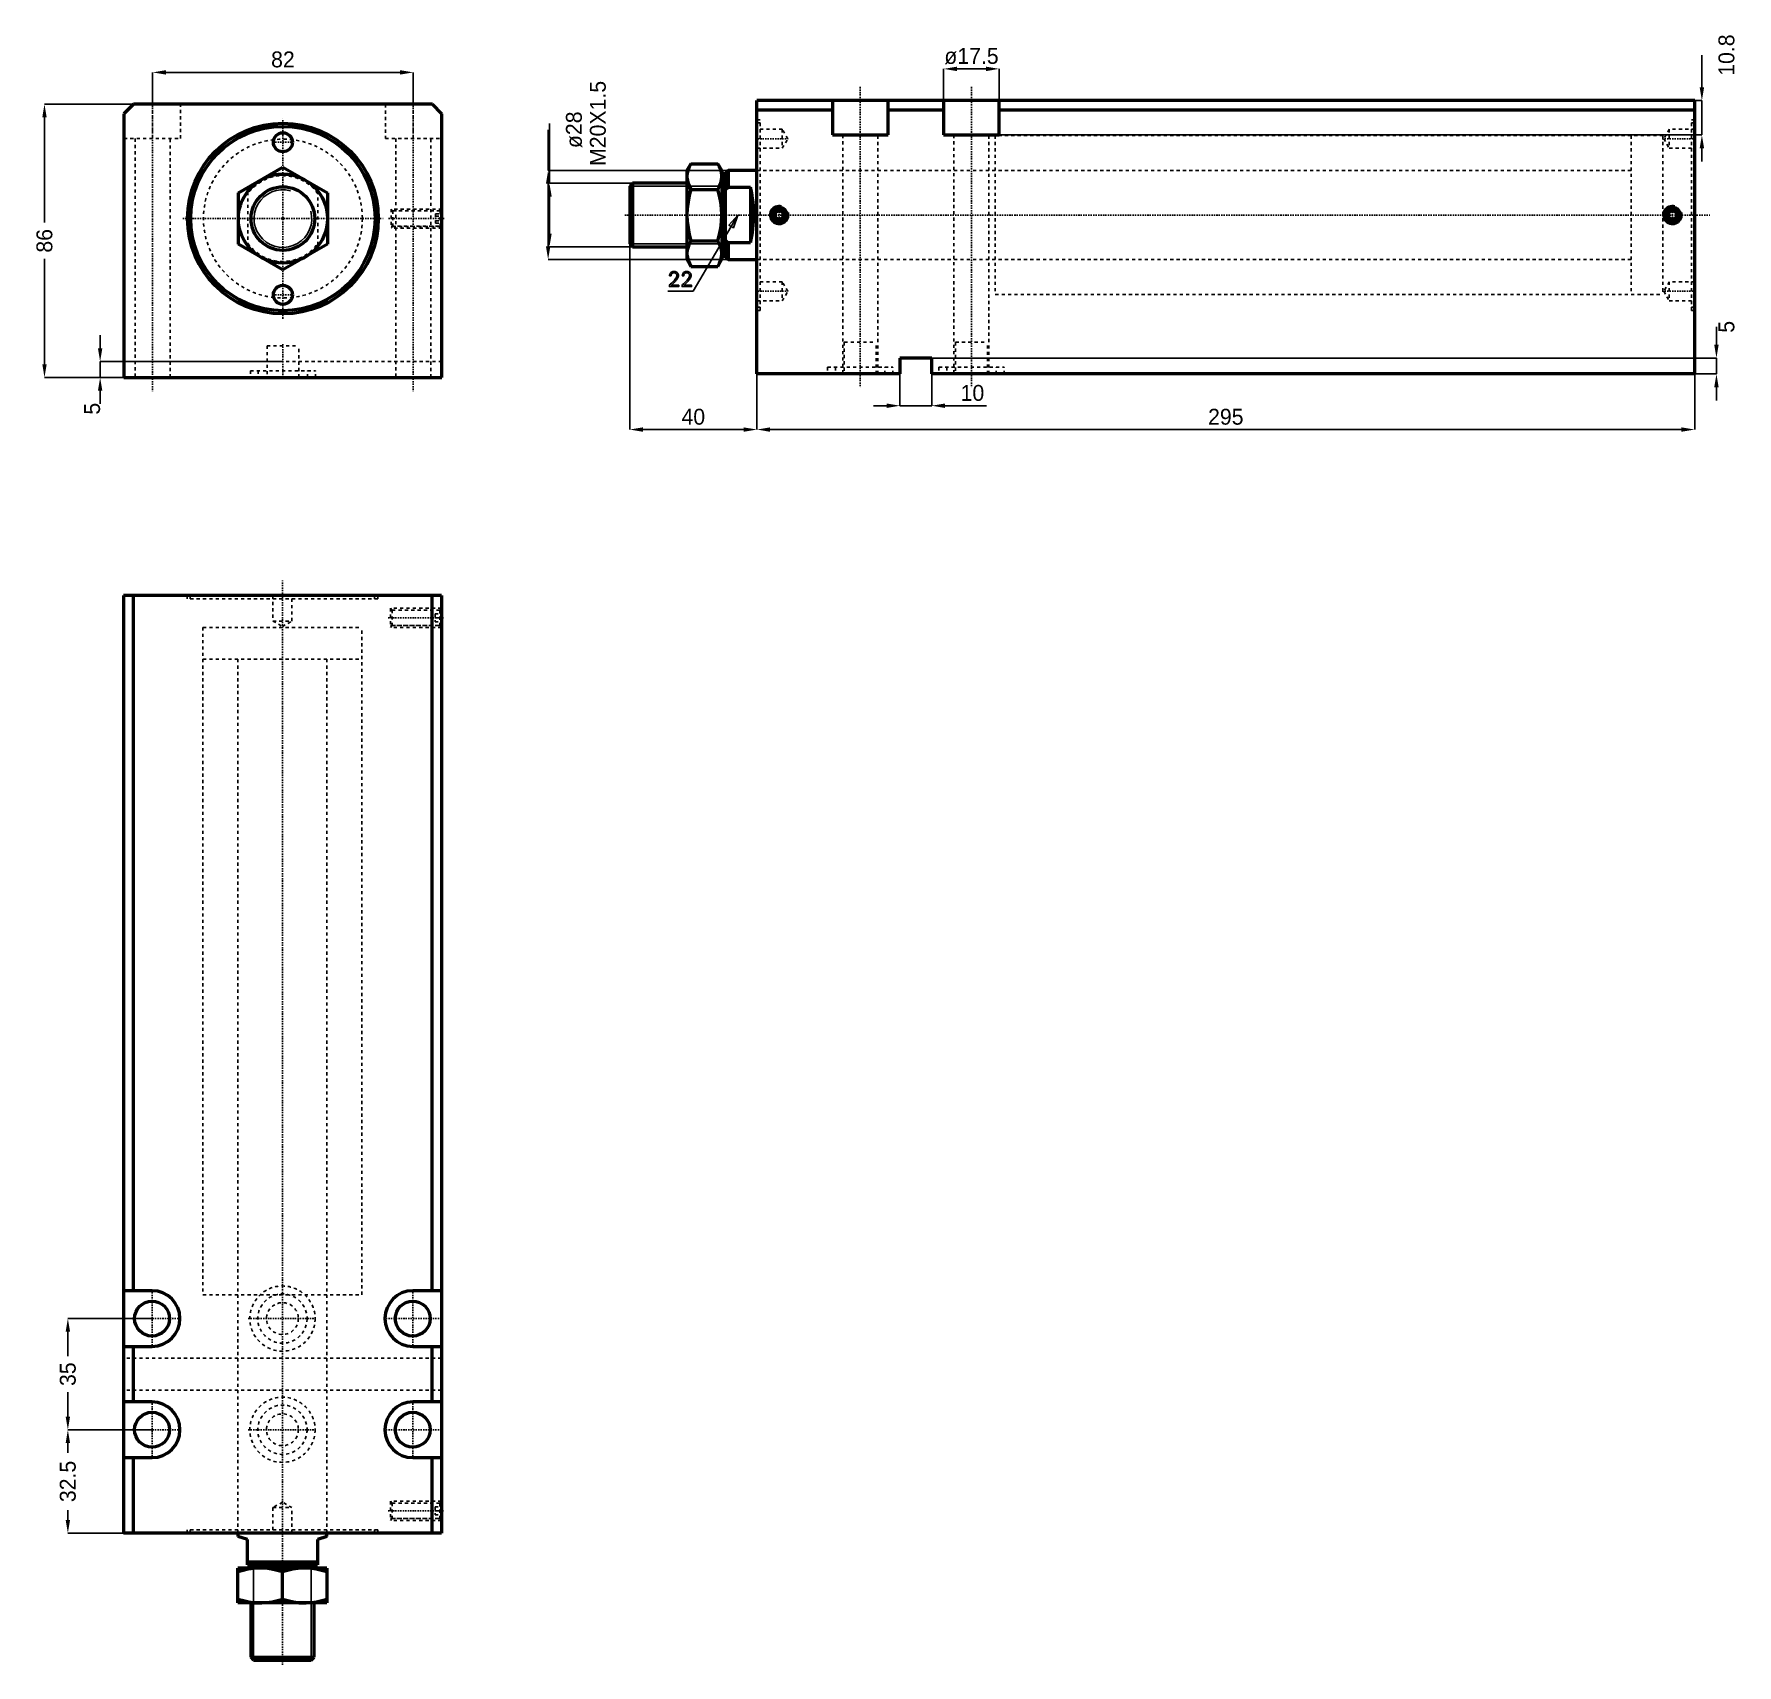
# Model space of a CAD drawing. Header units: millimetres. Extents: x -78 to 457, y -455 to 58.
import ezdxf

# ---------------------------------------------------------------- set-up
doc = ezdxf.new("R2010")
doc.units = ezdxf.units.MM
doc.linetypes.add('Center', pattern=[1.5, 0.45, -0.5, 0.05, -0.5])
doc.linetypes.add('Dashed', pattern=[2, 1, -1])
for name, color, linetype, lineweight in [('2d ConnectionPoints', 7, 'Continuous', 50), ('AM_0', 7, 'Continuous', 50), ('AM_5', 3, 'Continuous', 25), ('AM_7', 7, 'Center', 25), ('AM_9', 6, 'Dashed', 25)]:
    doc.layers.add(name, color=color, linetype=linetype, lineweight=lineweight)
doc.dimstyles.new('ISO-25', dxfattribs={"dimtxt": 2.5, "dimasz": 2.5, "dimexe": 1.25, "dimexo": 0.625, "dimtad": 1, "dimtxsty": 'Standard', "dimcen": 2.5, "dimadec": 0, "dimazin": 0, "dimtfac": 1, "dimtmove": 0, "dimatfit": 3, "dimfxl": 0, "dimarcsym": 0})

# ---------------------------------------------------------------- blocks, each defined once
blk = doc.blocks.new('1_JECX_MF_EXLA_50_200_0_rod__0_in_JECX_MF_160_EXLA_50_200_0__0')
at = {"layer": 'AM_0'}
for p, q in [((-14, 8.08), (0, 16.17)), ((0, 16.17), (14, 8.08)), ((-14, -8.08), (-14, 8.08)), ((14, 8.08), (14, -8.08)), ((0, -16.17), (-14, -8.08)), ((14, -8.08), (0, -16.17))]:
    blk.add_line(p, q, dxfattribs=at)
for radius in [14, 10]:
    blk.add_circle((0, 0), radius, dxfattribs=at)
at = {"layer": 'AM_5'}
blk.add_arc((0, 0), 9.08, 75, 15, dxfattribs=at)
at = {"layer": 'AM_9'}
for p, q in [((-11, -8.66), (-11, 8.66)), ((11, 8.66), (11, -8.66))]:
    blk.add_line(p, q, dxfattribs=at)
for start, end in [(35.4309, 144.5691), (215.4309, 324.5691)]:
    blk.add_arc((0, 0), 13.5, start, end, dxfattribs=at)
blk = doc.blocks.new('2_JECX_MF_EXLA_50_200_0_body__0_in_JECX_MF_160_EXLA_50_200_0__0')
at = {"layer": 'AM_0'}
for p, q in [((-47, 36), (-50, 33)), ((-50, 33), (-50, -50)), ((47, 36), (-47, 36)), ((50, 33), (47, 36)), ((50, -50), (50, 33)), ((-50, -50), (50, -50))]:
    blk.add_line(p, q, dxfattribs=at)
for centre, radius in [((0, 0), 30), ((0, 0), 29), ((0, 24), 3), ((0, -24), 3)]:
    blk.add_circle(centre, radius, dxfattribs=at)
at = {"layer": 'AM_5', "linetype": 'Dashed'}
for p, q in [((50, 3), (34, 3)), ((50, -3), (34, -3))]:
    blk.add_line(p, q, dxfattribs=at)
at = {"layer": 'AM_7'}
for p, q in [((-41, 40.3), (-41, -54.3)), ((41, 40.3), (41, -54.3)), ((0, -31.5), (0, 31.5)), ((-3.15, 24), (3.15, 24)), ((-31.5, 0), (31.5, 0)), ((33.2, 0), (50.8, 0)), ((-3.15, -24), (3.15, -24)), ((0, -39.5), (0, -50.5))]:
    blk.add_line(p, q, dxfattribs=at)
at = {"layer": 'AM_9'}
for p, q in [((-41, 25.2), (-41, 36)), ((-32.25, 25.2), (-32.25, 36)), ((32.25, 36), (32.25, 25.2)), ((41, 25.2), (41, 36)), ((-50, 25.2), (-32.25, 25.2)), ((-46.5, 25.2), (-46.5, -50)), ((-35.5, -50), (-35.5, 25.2)), ((32.25, 25.2), (50, 25.2)), ((35.5, 25.2), (35.5, -50)), ((46.5, -50), (46.5, 25.2)), ((34.54, 2.46), (34, 3)), ((34, 3), (34, -3)), ((49.5, 2.4), (34, 2.4)), ((49.46, 2.46), (34.54, 2.46)), ((34.54, 2.46), (34.54, -2.46)), ((48, 1.44), (50, 1.44)), ((48, 1.44), (48, -1.44)), ((48, 0.72), (50, 0.72)), ((50, 3), (49.46, 2.46)), ((49.46, 2.46), (49.46, -2.46)), ((50, 1.9), (49.5, 2.4)), ((49.5, 2.4), (49.5, -2.4)), ((34, -2.4), (49.5, -2.4)), ((34, -3), (34.54, -2.46)), ((34.54, -2.46), (49.46, -2.46)), ((48, -0.72), (50, -0.72)), ((48, -1.44), (50, -1.44)), ((49.46, -2.46), (50, -3)), ((49.5, -2.4), (50, -1.9)), ((-5, -40), (5, -40)), ((-5, -40), (-5, -50)), ((5, -50), (5, -40)), ((50, -45), (-50, -45)), ((-10.25, -47.9), (10.25, -47.9)), ((-10.25, -47.9), (-10.25, -50)), ((-7.75, -47.9), (-7.75, -50)), ((7.75, -50), (7.75, -47.9)), ((10.25, -50), (10.25, -47.9))]:
    blk.add_line(p, q, dxfattribs=at)
blk.add_circle((0, 0), 25, dxfattribs=at)
blk = doc.blocks.new('*D3')
at = {"layer": 'AM_5', "color": 0, "lineweight": -2}
for p, q in [((-41, 36), (-41, 46)), ((-36.83, 46), (36.83, 46)), ((41, 36), (41, 46))]:
    blk.add_line(p, q, dxfattribs=at)
at = {"layer": 'AM_5', "color": 0}
for points in [[(-36.83, 46.69), (-36.83, 45.31), (-41, 46)], [(36.83, 45.31), (36.83, 46.69), (41, 46)]]:
    blk.add_solid(points, dxfattribs=at)
at = {"layer": 'Defpoints', "color": 0}
for p in [(41, 46), (-41, 36), (41, 36)]:
    blk.add_point(p, dxfattribs=at)
at = {"layer": 'AM_5', "color": 0, "insert": (0, 50.05), "char_height": 5, "attachment_point": 5}
blk.add_mtext('82', dxfattribs=at)
blk = doc.blocks.new('*D4')
at = {"layer": 'AM_5', "color": 0, "lineweight": -2}
for p, q in [((-47, 36), (-75, 36)), ((-75, 31.83), (-75, -1.28)), ((-75, -45.83), (-75, -12.72)), ((-50, -50), (-75, -50))]:
    blk.add_line(p, q, dxfattribs=at)
at = {"layer": 'AM_5', "color": 0}
for points in [[(-74.31, 31.83), (-75.69, 31.83), (-75, 36)], [(-75.69, -45.83), (-74.31, -45.83), (-75, -50)]]:
    blk.add_solid(points, dxfattribs=at)
at = {"layer": 'Defpoints', "color": 0}
for p in [(-47, 36), (-75, -50), (-50, -50)]:
    blk.add_point(p, dxfattribs=at)
at = {"layer": 'AM_5', "color": 0, "insert": (-75, -7), "char_height": 5, "attachment_point": 5, "rotation": 90}
blk.add_mtext('86', dxfattribs=at)
blk = doc.blocks.new('*D5')
at = {"layer": 'AM_5', "color": 0, "lineweight": -2}
for p, q in [((-57.5, -40.83), (-57.5, -36.67)), ((0, -45), (-57.5, -45)), ((-57.5, -45), (-57.5, -50)), ((-50, -50), (-57.5, -50)), ((-57.5, -54.17), (-57.5, -58.33))]:
    blk.add_line(p, q, dxfattribs=at)
at = {"layer": 'AM_5', "color": 0}
for points in [[(-58.19, -40.83), (-56.81, -40.83), (-57.5, -45)], [(-56.81, -54.17), (-58.19, -54.17), (-57.5, -50)]]:
    blk.add_solid(points, dxfattribs=at)
at = {"layer": 'Defpoints', "color": 0}
for p in [(0, -45), (-57.5, -50), (-50, -50)]:
    blk.add_point(p, dxfattribs=at)
at = {"layer": 'AM_5', "color": 0, "insert": (-60, -59.83), "char_height": 5, "attachment_point": 5, "rotation": 90}
blk.add_mtext('5', dxfattribs=at)
blk = doc.blocks.new('1_JECX_MF_EXLA_50_200_0_rod__0_in_JECX_MF_160_EXLA_50_200_0__4')
at = {"layer": 'AM_0'}
for p, q in [((-14, 0), (-14, -1.03)), ((14, -1.03), (14, 0)), ((-11, -2), (-14, -1.03)), ((-11, -10), (-11, -2)), ((14, -1.03), (11, -2)), ((11, -2), (11, -10)), ((-11, -9), (11, -9)), ((-11, -10), (11, -10)), ((-9.08, -10), (-10, -10.92)), ((10, -10.92), (9.08, -10)), ((14, -11), (-14, -11)), ((-14, -22), (-14, -11)), ((-10, -10.92), (10, -10.92)), ((-10, -10.92), (-10, -11)), ((0, -20.75), (0, -12.25)), ((10, -11), (10, -10.92)), ((14, -11), (14, -22)), ((14, -22), (-14, -22)), ((-10, -22), (-10, -39.08)), ((10, -39.08), (10, -22)), ((-10, -39.08), (-9.08, -40)), ((-10, -39.08), (10, -39.08)), ((-9.08, -40), (9.08, -40)), ((9.08, -40), (10, -39.08))]:
    blk.add_line(p, q, dxfattribs=at)
for points in [[(-7, -11), (-7.5, -11.01), (-9.13, -11.12), (-10.75, -11.38), (-12.39, -11.76), (-14, -12.25)], [(0, -12.25), (-1.7, -11.74), (-3.43, -11.34), (-5.21, -11.09), (-7, -11)], [(7, -11), (6.5, -11.01), (4.87, -11.12), (3.25, -11.38), (1.61, -11.76), (0, -12.25)], [(14, -12.25), (12.3, -11.74), (10.57, -11.34), (8.79, -11.09), (7, -11)], [(-14, -20.75), (-12.3, -21.26), (-10.57, -21.66), (-8.79, -21.91), (-7, -22)], [(-7, -22), (-6.5, -21.99), (-4.87, -21.88), (-3.25, -21.62), (-1.61, -21.24), (0, -20.75)], [(0, -20.75), (1.7, -21.26), (3.43, -21.66), (5.21, -21.91), (7, -22)], [(7, -22), (7.5, -21.99), (9.13, -21.88), (10.75, -21.62), (12.39, -21.24), (14, -20.75)]]:
    blk.add_lwpolyline(points, dxfattribs=at)
at = {"layer": 'AM_5'}
for p, q in [((-9.08, -40), (-9.08, -10)), ((9.08, -40), (9.08, -10))]:
    blk.add_line(p, q, dxfattribs=at)
at = {"layer": 'AM_7'}
blk.add_line((0, -41.5), (0, 299.75), dxfattribs=at)
at = {"layer": 'AM_9'}
for p, q in [((-25, 285), (25, 285)), ((-25, 285), (-25, 275)), ((25, 275), (25, 285)), ((-25, 275), (25, 275)), ((-14, 275), (-14, 0)), ((14, 0), (14, 275))]:
    blk.add_line(p, q, dxfattribs=at)
blk = doc.blocks.new('2_JECX_MF_EXLA_50_200_0_body__0_in_JECX_MF_160_EXLA_50_200_0__4')
at = {"layer": 'AM_0'}
for p, q in [((50, 295), (-50, 295)), ((-50, 295), (-50, 0)), ((-47, 295), (-47, 76.25)), ((47, 295), (47, 76.25)), ((50, 295), (50, 0)), ((-41, 76.25), (-50, 76.25)), ((50, 76.25), (41, 76.25)), ((-50, 58.75), (-41, 58.75)), ((-47, 58.75), (-47, 41.25)), ((41, 58.75), (50, 58.75)), ((47, 58.75), (47, 41.25)), ((-41, 41.25), (-50, 41.25)), ((50, 41.25), (41, 41.25)), ((-50, 23.75), (-41, 23.75)), ((-47, 23.75), (-47, 0)), ((41, 23.75), (50, 23.75)), ((47, 23.75), (47, 0)), ((50, 0), (-50, 0))]:
    blk.add_line(p, q, dxfattribs=at)
for centre in [(-41, 67.5), (41, 67.5), (-41, 32.5), (41, 32.5)]:
    blk.add_circle(centre, 5.5, dxfattribs=at)
for centre, start, end in [((-41, 67.5), 270, 90), ((41, 67.5), 90, 270), ((-41, 32.5), 270, 90), ((41, 32.5), 90, 270)]:
    blk.add_arc(centre, 8.75, start, end, dxfattribs=at)
at = {"layer": 'AM_5', "linetype": 'Dashed'}
for p, q in [((50, 291), (34, 291)), ((50, 285), (34, 285)), ((50, 10), (34, 10)), ((50, 4), (34, 4))]:
    blk.add_line(p, q, dxfattribs=at)
at = {"layer": 'AM_7'}
for p, q in [((33.2, 288), (50.8, 288)), ((-41, 58.3125), (-41, 76.6875)), ((41, 58.3125), (41, 76.6875)), ((-50.1875, 67.5), (-31.8125, 67.5)), ((-10.7625, 67.5), (10.7625, 67.5)), ((31.8125, 67.5), (50.1875, 67.5)), ((-41, 23.3125), (-41, 41.6875)), ((41, 23.3125), (41, 41.6875)), ((-50.1875, 32.5), (-31.8125, 32.5)), ((-10.7625, 32.5), (10.7625, 32.5)), ((31.8125, 32.5), (50.1875, 32.5)), ((33.2, 7), (50.8, 7))]:
    blk.add_line(p, q, dxfattribs=at)
at = {"layer": 'AM_9'}
for p, q in [((-30, 295), (-30, 294)), ((-29, 295), (-29, 294)), ((-3, 295), (-3, 287)), ((3, 287), (3, 295)), ((29, 294), (29, 295)), ((30, 294), (30, 295)), ((30, 294), (-30, 294)), ((34, 291), (34, 285)), ((34.5415, 290.4585), (34, 291)), ((49.5, 290.4), (34, 290.4)), ((49.4585, 290.4585), (34.5415, 290.4585)), ((34.5415, 290.4585), (34.5415, 285.5415)), ((50, 291), (49.4585, 290.4585)), ((49.4585, 290.4585), (49.4585, 285.5415)), ((49.5, 290.4), (49.5, 285.6)), ((50, 289.9), (49.5, 290.4)), ((-25, 285), (25, 285)), ((-25, 285), (-25, 75)), ((-3, 287), (3, 287)), ((-3, 287), (0, 285.2679)), ((0, 285.2679), (3, 287)), ((25, 75), (25, 285)), ((34, 285.6), (49.5, 285.6)), ((34, 285), (34.5415, 285.5415)), ((34.5415, 285.5415), (49.4585, 285.5415)), ((48, 289.25), (50, 289.25)), ((48, 289.25), (48, 286.75)), ((48, 288), (50, 288)), ((48, 286.75), (50, 286.75)), ((49.4585, 285.5415), (50, 285)), ((49.5, 285.6), (50, 286.1)), ((-25, 75), (25, 75)), ((-14, 75), (-14, 0)), ((14, 0), (14, 75)), ((50, 55), (-50, 55)), ((50, 45), (-50, 45)), ((0, 9.7321), (-3, 8)), ((-3, 8), (-3, 0)), ((-3, 8), (3, 8)), ((3, 8), (0, 9.7321)), ((3, 0), (3, 8)), ((34, 10), (34, 4)), ((34.5415, 9.4585), (34, 10)), ((49.5, 9.4), (34, 9.4)), ((49.4585, 9.4585), (34.5415, 9.4585)), ((34.5415, 9.4585), (34.5415, 4.5415)), ((48, 8.25), (50, 8.25)), ((48, 8.25), (48, 5.75)), ((48, 7), (50, 7)), ((48, 5.75), (50, 5.75)), ((50, 10), (49.4585, 9.4585)), ((49.4585, 9.4585), (49.4585, 4.5415)), ((50, 8.9), (49.5, 9.4)), ((49.5, 9.4), (49.5, 4.6)), ((30, 1), (-30, 1)), ((-30, 1), (-30, 0)), ((-29, 1), (-29, 0)), ((29, 0), (29, 1)), ((30, 0), (30, 1)), ((34, 4.6), (49.5, 4.6)), ((34, 4), (34.5415, 4.5415)), ((34.5415, 4.5415), (49.4585, 4.5415)), ((49.4585, 4.5415), (50, 4)), ((49.5, 4.6), (50, 5.1))]:
    blk.add_line(p, q, dxfattribs=at)
for centre, radius in [((0, 67.5), 10.25), ((0, 67.5), 7.75), ((0, 67.5), 5), ((0, 32.5), 10.25), ((0, 32.5), 7.75), ((0, 32.5), 5)]:
    blk.add_circle(centre, radius, dxfattribs=at)
blk = doc.blocks.new('*D11')
at = {"layer": 'AM_5', "color": 0, "lineweight": -2}
for p, q in [((-41.15, -346.14), (-67.65, -346.14)), ((-67.65, -350.3), (-67.65, -357.97)), ((-67.65, -376.97), (-67.65, -369.3)), ((-41.15, -381.14), (-67.65, -381.14))]:
    blk.add_line(p, q, dxfattribs=at)
at = {"layer": 'AM_5', "color": 0}
for points in [[(-68.34, -350.3), (-66.95, -350.3), (-67.65, -346.14)], [(-68.34, -376.97), (-66.95, -376.97), (-67.65, -381.14)]]:
    blk.add_solid(points, dxfattribs=at)
at = {"layer": 'Defpoints', "color": 0}
for p in [(-67.65, -346.14), (-41.15, -346.14), (-41.15, -381.14)]:
    blk.add_point(p, dxfattribs=at)
at = {"layer": 'AM_5', "color": 0, "insert": (-67.65, -363.64), "char_height": 5, "attachment_point": 5, "rotation": 90}
blk.add_mtext('35', dxfattribs=at)
blk = doc.blocks.new('*D12')
at = {"layer": 'AM_5', "color": 0, "lineweight": -2}
for p, q in [((-41.15, -381.14), (-67.65, -381.14)), ((-67.65, -385.3), (-67.65, -388.39)), ((-67.65, -409.47), (-67.65, -406.39)), ((-50.15, -413.64), (-67.65, -413.64))]:
    blk.add_line(p, q, dxfattribs=at)
at = {"layer": 'AM_5', "color": 0}
for points in [[(-68.34, -385.3), (-66.95, -385.3), (-67.65, -381.14)], [(-68.34, -409.47), (-66.95, -409.47), (-67.65, -413.64)]]:
    blk.add_solid(points, dxfattribs=at)
at = {"layer": 'Defpoints', "color": 0}
for p in [(-41.15, -381.14), (-67.65, -413.64), (-50.15, -413.64)]:
    blk.add_point(p, dxfattribs=at)
at = {"layer": 'AM_5', "color": 0, "insert": (-67.65, -397.39), "char_height": 5, "attachment_point": 5, "rotation": 90}
blk.add_mtext('32.5', dxfattribs=at)
blk = doc.blocks.new('1_JECX_MF_EXLA_50_200_0_rod__0_in_JECX_MF_160_EXLA_50_200_0__2')
at = {"layer": 'AM_0'}
for p, q in [((-20.75, 16.17), (-22, 14)), ((-20.75, 16.17), (-12.25, 16.17)), ((-11, 14), (-12.25, 16.17)), ((-22, 14), (-22, -14)), ((-11, 14), (-11, -14)), ((-9, 14), (-10, 13.5)), ((-10, 13.5), (-10, -13.5)), ((0, 14), (-9, 14)), ((-9, 14), (-9, 8.66)), ((-39.08, 10), (-40, 9.08)), ((-40, 9.08), (-40, -9.08)), ((-22, 10), (-39.08, 10)), ((-39.08, 10), (-39.08, -10)), ((-20.75, 8.08), (-12.25, 8.08)), ((-10.92, 10), (-11, 10)), ((-10, 9.08), (-10.92, 10)), ((-10.92, 10), (-10.92, -10)), ((-9, 8.66), (-10, 7.83)), ((-2, 8.66), (-9, 8.66)), ((-2, 8.66), (-2, -8.66)), ((-40, -9.08), (-39.08, -10)), ((-39.08, -10), (-22, -10)), ((-20.75, -8.08), (-12.25, -8.08)), ((-11, -10), (-10.92, -10)), ((-10.92, -10), (-10, -9.08)), ((-9, -8.66), (-2, -8.66)), ((-9, -8.66), (-9, -14)), ((-22, -14), (-20.75, -16.17)), ((-12.25, -16.17), (-11, -14)), ((-10, -13.5), (-9, -14)), ((-9, -14), (0, -14)), ((-20.75, -16.17), (-12.25, -16.17))]:
    blk.add_line(p, q, dxfattribs=at)
for points in [[(-20.75, 16.17), (-21.26, 15.18), (-21.66, 14.19), (-21.91, 13.16), (-22, 12.12)], [(-11, 12.12), (-11.01, 12.41), (-11.12, 13.36), (-11.38, 14.29), (-11.76, 15.23), (-12.25, 16.17)], [(-22, 12.12), (-21.99, 11.84), (-21.88, 10.89), (-21.62, 9.96), (-21.24, 9.01), (-20.75, 8.08)], [(-12.25, 8.08), (-11.74, 9.07), (-11.34, 10.06), (-11.09, 11.09), (-11, 12.12)], [(-20.75, 8.08), (-21.26, 6.12), (-21.66, 4.12), (-21.91, 2.07), (-22, 0)], [(-11, 0), (-11, 0.03), (-11.09, 2.05), (-11.33, 4.06), (-11.73, 6.08), (-12.25, 8.08)], [(-2, -8.66), (-1.77, -7.67), (-1.57, -6.62), (-1.39, -5.52), (-1.25, -4.38), (-1.15, -3.2), (-1.07, -2), (-1.03, -0.78), (-1.03, 0.44), (-1.06, 1.65), (-1.12, 2.86), (-1.22, 4.04), (-1.35, 5.2), (-1.51, 6.31), (-1.71, 7.37), (-1.93, 8.38), (-2, 8.66)], [(-22, 0), (-22, -0.03), (-21.91, -2.05), (-21.67, -4.06), (-21.27, -6.08), (-20.75, -8.08)], [(-12.25, -8.08), (-11.74, -6.12), (-11.34, -4.12), (-11.09, -2.07), (-11, 0)], [(-20.75, -8.08), (-21.26, -9.07), (-21.66, -10.06), (-21.91, -11.09), (-22, -12.12)], [(-11, -12.12), (-11.01, -11.84), (-11.12, -10.89), (-11.38, -9.96), (-11.76, -9.01), (-12.25, -8.08)], [(-10, -7.83), (-9.96, -7.86), (-9, -8.66)], [(-22, -12.12), (-21.99, -12.41), (-21.88, -13.36), (-21.62, -14.29), (-21.24, -15.23), (-20.75, -16.17)], [(-12.25, -16.17), (-11.74, -15.18), (-11.34, -14.19), (-11.09, -13.16), (-11, -12.12)]]:
    blk.add_lwpolyline(points, dxfattribs=at)
at = {"layer": 'AM_5'}
for p, q in [((-40, 9.08), (-10, 9.08)), ((-40, -9.08), (-10, -9.08))]:
    blk.add_line(p, q, dxfattribs=at)
at = {"layer": 'AM_7'}
blk.add_line((-41.5, 0), (299.75, 0), dxfattribs=at)
at = {"layer": 'AM_9'}
for p, q in [((285, 25), (275, 25)), ((275, 25), (275, -25)), ((285, 25), (285, -25)), ((275, 14), (0, 14)), ((0, -14), (275, -14)), ((275, -25), (285, -25))]:
    blk.add_line(p, q, dxfattribs=at)
blk = doc.blocks.new('2_JECX_MF_EXLA_50_200_0_body__0_in_JECX_MF_160_EXLA_50_200_0__2')
at = {"layer": 'AM_0'}
for p, q in [((295, 36), (0, 36)), ((0, -50), (0, 36)), ((23.75, 33), (0, 33)), ((23.75, 36), (23.75, 25.2)), ((41.25, 25.2), (41.25, 36)), ((58.75, 33), (41.25, 33)), ((58.75, 36), (58.75, 25.2)), ((76.25, 25.2), (76.25, 36)), ((295, 33), (76.25, 33)), ((295, -50), (295, 36)), ((23.75, 25.2), (41.25, 25.2)), ((58.75, 25.2), (76.25, 25.2)), ((7, 1.44), (5.75, 0.72)), ((5.75, 0.72), (5.75, -0.72)), ((8.25, 0.72), (7, 1.44)), ((8.25, -0.72), (8.25, 0.72)), ((288, 1.44), (286.75, 0.72)), ((286.75, 0.72), (286.75, -0.72)), ((289.25, 0.72), (288, 1.44)), ((289.25, -0.72), (289.25, 0.72)), ((5.75, -0.72), (7, -1.44)), ((7, -1.44), (8.25, -0.72)), ((286.75, -0.72), (288, -1.44)), ((288, -1.44), (289.25, -0.72)), ((45, -45), (45, -50)), ((55, -45), (45, -45)), ((55, -50), (55, -45)), ((45, -50), (0, -50)), ((295, -50), (55, -50))]:
    blk.add_line(p, q, dxfattribs=at)
for centre, radius in [((7, 0), 2.46), ((7, 0), 2.4), ((7, 0), 1.9), ((288, 0), 2.46), ((288, 0), 2.4), ((288, 0), 1.9)]:
    blk.add_circle(centre, radius, dxfattribs=at)
at = {"layer": 'AM_5'}
for centre in [(7, 0), (288, 0)]:
    blk.add_arc(centre, 3, 75, 15, dxfattribs=at)
at = {"layer": 'AM_7'}
for p, q in [((32.5, 40.3), (32.5, -54.3)), ((67.5, 40.3), (67.5, -54.3)), ((-0.49, 24), (10.22, 24)), ((284.78, 24), (295.49, 24)), ((7, -3.15), (7, 3.15)), ((288, -3.15), (288, 3.15)), ((-0.49, -24), (10.22, -24)), ((284.78, -24), (295.49, -24))]:
    blk.add_line(p, q, dxfattribs=at)
at = {"layer": 'AM_9'}
for p, q in [((1, 30), (0, 30)), ((1, 29), (0, 29)), ((8, 27), (0, 27)), ((1, -30), (1, 30)), ((9.73, 24), (8, 27)), ((8, 27), (8, 21)), ((287, 27), (285.27, 24)), ((295, 27), (287, 27)), ((287, 27), (287, 21)), ((294, -30), (294, 30)), ((295, 30), (294, 30)), ((295, 29), (294, 29)), ((8, 21), (9.73, 24)), ((27, 25.2), (27, -50)), ((38, -50), (38, 25.2)), ((62, 25.2), (62, -50)), ((73, -50), (73, 25.2)), ((285, 25), (75, 25)), ((75, 25), (75, -25)), ((285, 25), (285, -25)), ((285.27, 24), (287, 21)), ((0, 21), (8, 21)), ((287, 21), (295, 21)), ((75, 14), (0, 14)), ((0, -14), (75, -14)), ((8, -21), (0, -21)), ((9.73, -24), (8, -21)), ((8, -21), (8, -27)), ((287, -21), (285.27, -24)), ((295, -21), (287, -21)), ((287, -21), (287, -27)), ((8, -27), (9.73, -24)), ((75, -25), (285, -25)), ((285.27, -24), (287, -27)), ((0, -27), (8, -27)), ((0, -29), (1, -29)), ((0, -30), (1, -30)), ((287, -27), (295, -27)), ((294, -29), (295, -29)), ((294, -30), (295, -30)), ((27.5, -40), (37.5, -40)), ((27.5, -40), (27.5, -50)), ((37.5, -50), (37.5, -40)), ((62.5, -40), (72.5, -40)), ((62.5, -40), (62.5, -50)), ((72.5, -50), (72.5, -40)), ((22.25, -47.9), (42.75, -47.9)), ((22.25, -47.9), (22.25, -50)), ((24.75, -47.9), (24.75, -50)), ((40.25, -50), (40.25, -47.9)), ((42.75, -50), (42.75, -47.9)), ((57.25, -47.9), (77.75, -47.9)), ((57.25, -47.9), (57.25, -50)), ((59.75, -47.9), (59.75, -50)), ((75.25, -50), (75.25, -47.9)), ((77.75, -50), (77.75, -47.9))]:
    blk.add_line(p, q, dxfattribs=at)
blk = doc.blocks.new('*D24')
at = {"layer": 'AM_5', "color": 0, "lineweight": -2}
for p, q in [((207.84, 37.11), (207.84, 47.11)), ((212.01, 47.11), (221.17, 47.11)), ((225.34, 37.11), (225.34, 47.11))]:
    blk.add_line(p, q, dxfattribs=at)
at = {"layer": 'AM_5', "color": 0}
for points in [[(212.01, 47.8), (212.01, 46.41), (207.84, 47.11)], [(221.17, 47.8), (221.17, 46.41), (225.34, 47.11)]]:
    blk.add_solid(points, dxfattribs=at)
at = {"layer": 'Defpoints', "color": 0}
for p in [(225.34, 47.11), (207.84, 37.11), (225.34, 37.11)]:
    blk.add_point(p, dxfattribs=at)
at = {"layer": 'AM_5', "color": 0, "insert": (216.59, 51.11), "char_height": 5, "attachment_point": 5}
blk.add_mtext('ø17.5', dxfattribs=at)
blk = doc.blocks.new('*D25')
at = {"layer": 'AM_5', "color": 0, "lineweight": -2}
for p, q in [((446.34, 41.27), (446.34, 51.44)), ((225.34, 37.11), (446.34, 37.11)), ((446.34, 26.31), (446.34, 37.11)), ((225.34, 26.31), (446.34, 26.31)), ((446.34, 22.14), (446.34, 17.97))]:
    blk.add_line(p, q, dxfattribs=at)
at = {"layer": 'AM_5', "color": 0}
for points in [[(445.65, 41.27), (447.04, 41.27), (446.34, 37.11)], [(445.65, 22.14), (447.04, 22.14), (446.34, 26.31)]]:
    blk.add_solid(points, dxfattribs=at)
at = {"layer": 'Defpoints', "color": 0}
for p in [(225.34, 37.11), (446.34, 37.11), (225.34, 26.31)]:
    blk.add_point(p, dxfattribs=at)
at = {"layer": 'AM_5', "color": 0, "insert": (454.09, 51.44), "char_height": 5, "attachment_point": 5, "rotation": 90}
blk.add_mtext('10.8', dxfattribs=at)
blk = doc.blocks.new('*D26')
at = {"layer": 'AM_5', "color": 0, "lineweight": -2}
for p, q in [((149.09, -48.89), (149.09, -66.39)), ((444.09, -48.89), (444.09, -66.39)), ((153.26, -66.39), (439.92, -66.39))]:
    blk.add_line(p, q, dxfattribs=at)
at = {"layer": 'AM_5', "color": 0}
for points in [[(153.26, -65.7), (153.26, -67.09), (149.09, -66.39)], [(439.92, -65.7), (439.92, -67.09), (444.09, -66.39)]]:
    blk.add_solid(points, dxfattribs=at)
at = {"layer": 'Defpoints', "color": 0}
for p in [(149.09, -48.89), (444.09, -48.89), (444.09, -66.39)]:
    blk.add_point(p, dxfattribs=at)
at = {"layer": 'AM_5', "color": 0, "insert": (296.59, -62.39), "char_height": 5, "attachment_point": 5}
blk.add_mtext('295', dxfattribs=at)
blk = doc.blocks.new('*D27')
at = {"layer": 'AM_5', "color": 0, "lineweight": -2}
for p, q in [((109.09, 1.11), (109.09, -66.39)), ((149.09, -48.89), (149.09, -66.39)), ((113.26, -66.39), (144.92, -66.39))]:
    blk.add_line(p, q, dxfattribs=at)
at = {"layer": 'AM_5', "color": 0}
for points in [[(113.26, -65.7), (113.26, -67.09), (109.09, -66.39)], [(144.92, -65.7), (144.92, -67.09), (149.09, -66.39)]]:
    blk.add_solid(points, dxfattribs=at)
at = {"layer": 'Defpoints', "color": 0}
for p in [(109.09, 1.11), (149.09, -48.89), (149.09, -66.39)]:
    blk.add_point(p, dxfattribs=at)
at = {"layer": 'AM_5', "color": 0, "insert": (129.09, -62.39), "char_height": 5, "attachment_point": 5}
blk.add_mtext('40', dxfattribs=at)
blk = doc.blocks.new('*D28')
at = {"layer": 'AM_5', "color": 0, "lineweight": -2}
for p, q in [((83.42, 15.11), (83.42, 27.94)), ((140.09, 15.11), (83.42, 15.11)), ((83.42, -8.73), (83.42, 10.94)), ((140.09, -12.89), (83.42, -12.89))]:
    blk.add_line(p, q, dxfattribs=at)
at = {"layer": 'AM_5', "color": 0}
for points in [[(82.73, 10.94), (84.12, 10.94), (83.42, 15.11)], [(82.73, -8.73), (84.12, -8.73), (83.42, -12.89)]]:
    blk.add_solid(points, dxfattribs=at)
at = {"layer": 'Defpoints', "color": 0}
for p in [(83.42, 15.11), (140.09, 15.11), (140.09, -12.89)]:
    blk.add_point(p, dxfattribs=at)
at = {"layer": 'AM_5', "color": 0, "insert": (91.59, 27.94), "char_height": 5, "attachment_point": 5, "rotation": 90}
blk.add_mtext('ø28', dxfattribs=at)
blk = doc.blocks.new('*D29')
at = {"layer": 'AM_5', "color": 0, "lineweight": -2}
for p, q in [((83.84, 11.11), (83.84, 29.94)), ((110.01, 11.11), (83.84, 11.11)), ((83.84, -4.73), (83.84, 6.94)), ((110.09, -8.89), (83.84, -8.89))]:
    blk.add_line(p, q, dxfattribs=at)
at = {"layer": 'AM_5', "color": 0}
for points in [[(83.15, 6.94), (84.54, 6.94), (83.84, 11.11)], [(83.15, -4.73), (84.54, -4.73), (83.84, -8.89)]]:
    blk.add_solid(points, dxfattribs=at)
at = {"layer": 'Defpoints', "color": 0}
for p in [(83.84, 11.11), (110.01, 11.11), (110.09, -8.89)]:
    blk.add_point(p, dxfattribs=at)
at = {"layer": 'AM_5', "color": 0, "insert": (99.09, 29.94), "char_height": 5, "attachment_point": 5, "rotation": 90}
blk.add_mtext('M20X1.5', dxfattribs=at)
blk = doc.blocks.new('*D30')
at = {"layer": 'AM_5', "color": 0, "lineweight": -2}
for p, q in [((194.09, -43.89), (194.09, -58.89)), ((204.09, -48.89), (204.09, -58.89)), ((189.92, -58.89), (185.76, -58.89)), ((194.09, -58.89), (204.09, -58.89)), ((208.26, -58.89), (221.31, -58.89))]:
    blk.add_line(p, q, dxfattribs=at)
at = {"layer": 'AM_5', "color": 0}
for points in [[(189.92, -58.2), (189.92, -59.59), (194.09, -58.89)], [(208.26, -58.2), (208.26, -59.59), (204.09, -58.89)]]:
    blk.add_solid(points, dxfattribs=at)
at = {"layer": 'Defpoints', "color": 0}
for p in [(194.09, -43.89), (204.09, -48.89), (204.09, -58.89)]:
    blk.add_point(p, dxfattribs=at)
at = {"layer": 'AM_5', "color": 0, "insert": (216.89, -54.89), "char_height": 5, "attachment_point": 5}
blk.add_mtext('10', dxfattribs=at)
blk = doc.blocks.new('*D31')
at = {"layer": 'AM_5', "color": 0, "lineweight": -2}
for p, q in [((450.92, -39.73), (450.92, -34.06)), ((194.09, -43.89), (450.92, -43.89)), ((450.92, -48.89), (450.92, -43.89)), ((204.09, -48.89), (450.92, -48.89)), ((450.92, -53.06), (450.92, -57.23))]:
    blk.add_line(p, q, dxfattribs=at)
at = {"layer": 'AM_5', "color": 0}
for points in [[(450.23, -39.73), (451.62, -39.73), (450.92, -43.89)], [(450.23, -53.06), (451.62, -53.06), (450.92, -48.89)]]:
    blk.add_solid(points, dxfattribs=at)
at = {"layer": 'Defpoints', "color": 0}
for p in [(194.09, -43.89), (204.09, -48.89), (450.92, -48.89)]:
    blk.add_point(p, dxfattribs=at)
at = {"layer": 'AM_5', "color": 0, "insert": (454.09, -34.06), "char_height": 5, "attachment_point": 5, "rotation": 90}
blk.add_mtext('5', dxfattribs=at)

msp = doc.modelspace()

# ---------------------------------------------------------------- linework, layer by layer
at = {"layer": '2d ConnectionPoints'}
for p in [(0, 0), (149.092, 1.105), (-0.145, -413.635)]:
    msp.add_point(p, dxfattribs=at)
at = {"layer": 'AM_5'}
for p, q in [((129.092, -22.895), (143.092, 1.105)), ((121.092, -22.895), (129.092, -22.895))]:
    msp.add_line(p, q, dxfattribs=at)
for points in [[(143.092, 1.105), (141.712, -2.914), (140.272, -2.074), (143.092, 1.105)], [(121.738, -20.784), (121.738, -20.784), (121.953, -20.588), (122.258, -20.302), (122.258, -20.302), (122.543, -20.026), (122.723, -19.846), (122.723, -19.846), (122.896, -19.665), (123.142, -19.381), (123.142, -19.381), (123.375, -19.081), (123.523, -18.873), (123.523, -18.873), (123.653, -18.665), (123.793, -18.369), (123.793, -18.369), (123.869, -18.092), (123.883, -17.917), (123.883, -17.917), (123.879, -17.819), (123.856, -17.681), (123.856, -17.681), (123.813, -17.552), (123.773, -17.472), (123.773, -17.472), (123.725, -17.398), (123.642, -17.299), (123.642, -17.299), (123.543, -17.216), (123.469, -17.17), (123.469, -17.17), (123.39, -17.131), (123.264, -17.089), (123.264, -17.089), (123.129, -17.067), (123.035, -17.063), (123.035, -17.063), (122.931, -17.067), (122.783, -17.09), (122.783, -17.09), (122.646, -17.133), (122.561, -17.173), (122.561, -17.173), (122.481, -17.221), (122.375, -17.308), (122.375, -17.308), (122.286, -17.413), (122.236, -17.493), (122.236, -17.493), (122.194, -17.58), (122.148, -17.722), (122.148, -17.722), (122.123, -17.877), (122.119, -17.989), (121.631, -17.989), (121.631, -17.989), (121.639, -17.822), (121.678, -17.59), (121.678, -17.59), (121.752, -17.379), (121.82, -17.251), (121.82, -17.251), (121.9, -17.134), (122.041, -16.98), (122.041, -16.98), (122.205, -16.853), (122.328, -16.783), (122.328, -16.783), (122.459, -16.726), (122.665, -16.664), (122.665, -16.664), (122.883, -16.63), (123.035, -16.624), (123.035, -16.624), (123.177, -16.63), (123.384, -16.661), (123.384, -16.661), (123.581, -16.719), (123.708, -16.773), (123.708, -16.773), (123.828, -16.839), (123.989, -16.958), (123.989, -16.958), (124.127, -17.102), (124.207, -17.212), (124.207, -17.212), (124.274, -17.332), (124.347, -17.527), (124.347, -17.527), (124.386, -17.741), (124.394, -17.895), (124.394, -17.895), (124.383, -18.068), (124.325, -18.334), (124.325, -18.334), (124.217, -18.608), (124.117, -18.795), (124.117, -18.795), (124.003, -18.981), (123.818, -19.249), (123.818, -19.249), (123.616, -19.506), (123.472, -19.671), (123.472, -19.671), (123.317, -19.838), (123.057, -20.109), (123.057, -20.109), (122.765, -20.404), (122.551, -20.615), (122.206, -20.953), (124.533, -20.956), (124.533, -21.395), (121.566, -21.395), (121.566, -20.94), (121.738, -20.784)], [(125.738, -20.784), (125.738, -20.784), (125.953, -20.588), (126.258, -20.302), (126.258, -20.302), (126.543, -20.026), (126.723, -19.846), (126.723, -19.846), (126.896, -19.665), (127.142, -19.381), (127.142, -19.381), (127.375, -19.081), (127.523, -18.873), (127.523, -18.873), (127.653, -18.665), (127.793, -18.369), (127.793, -18.369), (127.869, -18.092), (127.883, -17.917), (127.883, -17.917), (127.879, -17.819), (127.856, -17.681), (127.856, -17.681), (127.813, -17.552), (127.773, -17.472), (127.773, -17.472), (127.725, -17.398), (127.642, -17.299), (127.642, -17.299), (127.543, -17.216), (127.469, -17.17), (127.469, -17.17), (127.39, -17.131), (127.264, -17.089), (127.264, -17.089), (127.129, -17.067), (127.035, -17.063), (127.035, -17.063), (126.931, -17.067), (126.783, -17.09), (126.783, -17.09), (126.646, -17.133), (126.561, -17.173), (126.561, -17.173), (126.481, -17.221), (126.375, -17.308), (126.375, -17.308), (126.286, -17.413), (126.236, -17.493), (126.236, -17.493), (126.194, -17.58), (126.148, -17.722), (126.148, -17.722), (126.123, -17.877), (126.119, -17.989), (125.631, -17.989), (125.631, -17.989), (125.639, -17.822), (125.678, -17.59), (125.678, -17.59), (125.752, -17.379), (125.82, -17.251), (125.82, -17.251), (125.9, -17.134), (126.041, -16.98), (126.041, -16.98), (126.205, -16.853), (126.328, -16.783), (126.328, -16.783), (126.459, -16.726), (126.665, -16.664), (126.665, -16.664), (126.883, -16.63), (127.035, -16.624), (127.035, -16.624), (127.177, -16.63), (127.384, -16.661), (127.384, -16.661), (127.581, -16.719), (127.708, -16.773), (127.708, -16.773), (127.828, -16.839), (127.989, -16.958), (127.989, -16.958), (128.127, -17.102), (128.207, -17.212), (128.207, -17.212), (128.274, -17.332), (128.347, -17.527), (128.347, -17.527), (128.386, -17.741), (128.394, -17.895), (128.394, -17.895), (128.383, -18.068), (128.325, -18.334), (128.325, -18.334), (128.217, -18.608), (128.117, -18.795), (128.117, -18.795), (128.003, -18.981), (127.818, -19.249), (127.818, -19.249), (127.616, -19.506), (127.472, -19.671), (127.472, -19.671), (127.317, -19.838), (127.057, -20.109), (127.057, -20.109), (126.765, -20.404), (126.551, -20.615), (126.206, -20.953), (128.533, -20.956), (128.533, -21.395), (125.566, -21.395), (125.566, -20.94), (125.738, -20.784)]]:
    msp.add_lwpolyline(points, dxfattribs=at)

# ---------------------------------------------------------------- block references
for name, p in [('2_JECX_MF_EXLA_50_200_0_body__0_in_JECX_MF_160_EXLA_50_200_0__0', (0, 0)), ('2_JECX_MF_EXLA_50_200_0_body__0_in_JECX_MF_160_EXLA_50_200_0__2', (149.092, 1.105)), ('1_JECX_MF_EXLA_50_200_0_rod__0_in_JECX_MF_160_EXLA_50_200_0__2', (149.092, 1.105)), ('1_JECX_MF_EXLA_50_200_0_rod__0_in_JECX_MF_160_EXLA_50_200_0__0', (0, 0)), ('1_JECX_MF_EXLA_50_200_0_rod__0_in_JECX_MF_160_EXLA_50_200_0__4', (-0.145, -413.635)), ('2_JECX_MF_EXLA_50_200_0_body__0_in_JECX_MF_160_EXLA_50_200_0__4', (-0.145, -413.635))]:
    msp.add_blockref(name, p)

# ---------------------------------------------------------------- dimensions: what is measured, and where the dimension line sits
for base, p1, p2, text, picture, middle in [((225.342, 47.105), (207.842, 37.105), (225.342, 37.105), 'ø17.5', '*D24', (216.592, 47.105)), ((41, 46), (-41, 36), (41, 36), '82', '*D3', (0, 46)), ((149.092, -66.395), (109.092, 1.105), (149.092, -48.895), '40', '*D27', (129.092, -66.395)), ((204.092, -58.895), (194.092, -43.895), (204.092, -48.895), '10', '*D30', (216.891, -58.895)), ((444.092, -66.395), (149.092, -48.895), (444.092, -48.895), '295', '*D26', (296.592, -66.395))]:
    dim = msp.add_linear_dim(base=base, p1=p1, p2=p2, text=text, dimstyle='ISO-25', override={"dimtxt": 5, "dimasz": 4.166667, "dimexe": 0, "dimexo": 0, "dimgap": 1.5}, dxfattribs=at)
    dim.commit()
    dim.dimension.update_dxf_attribs({"geometry": picture, "text_midpoint": middle, "dimtype": 160})
for base, p1, p2, text, picture, middle in [((446.342, 37.105), (225.342, 26.305), (225.342, 37.105), '10.8', '*D25', (454.092, 51.439)), ((83.842, 11.105), (110.092, -8.895), (110.012, 11.105), 'M20X1.5', '*D29', (99.092, 29.939)), ((-75, -50), (-47, 36), (-50, -50), '86', '*D4', (-75, -7)), ((83.425, 15.105), (140.092, -12.895), (140.092, 15.105), 'ø28', '*D28', (91.592, 27.939)), ((-57.5, -50), (0, -45), (-50, -50), '5', '*D5', (-60, -59.833)), ((450.925, -48.895), (194.092, -43.895), (204.092, -48.895), '5', '*D31', (454.092, -34.061)), ((-67.645, -346.135), (-41.145, -381.135), (-41.145, -346.135), '35', '*D11', (-67.645, -363.635)), ((-67.645, -413.635), (-41.145, -381.135), (-50.145, -413.635), '32.5', '*D12', (-67.645, -397.385))]:
    dim = msp.add_linear_dim(base=base, p1=p1, p2=p2, angle=90, text=text, dimstyle='ISO-25', override={"dimtxt": 5, "dimasz": 4.166667, "dimexe": 0, "dimexo": 0, "dimgap": 1.5}, dxfattribs=at)
    dim.commit()
    dim.dimension.update_dxf_attribs({"geometry": picture, "text_midpoint": middle, "dimtype": 160, "text_rotation": 90})

doc.saveas('drawing.dxf')
